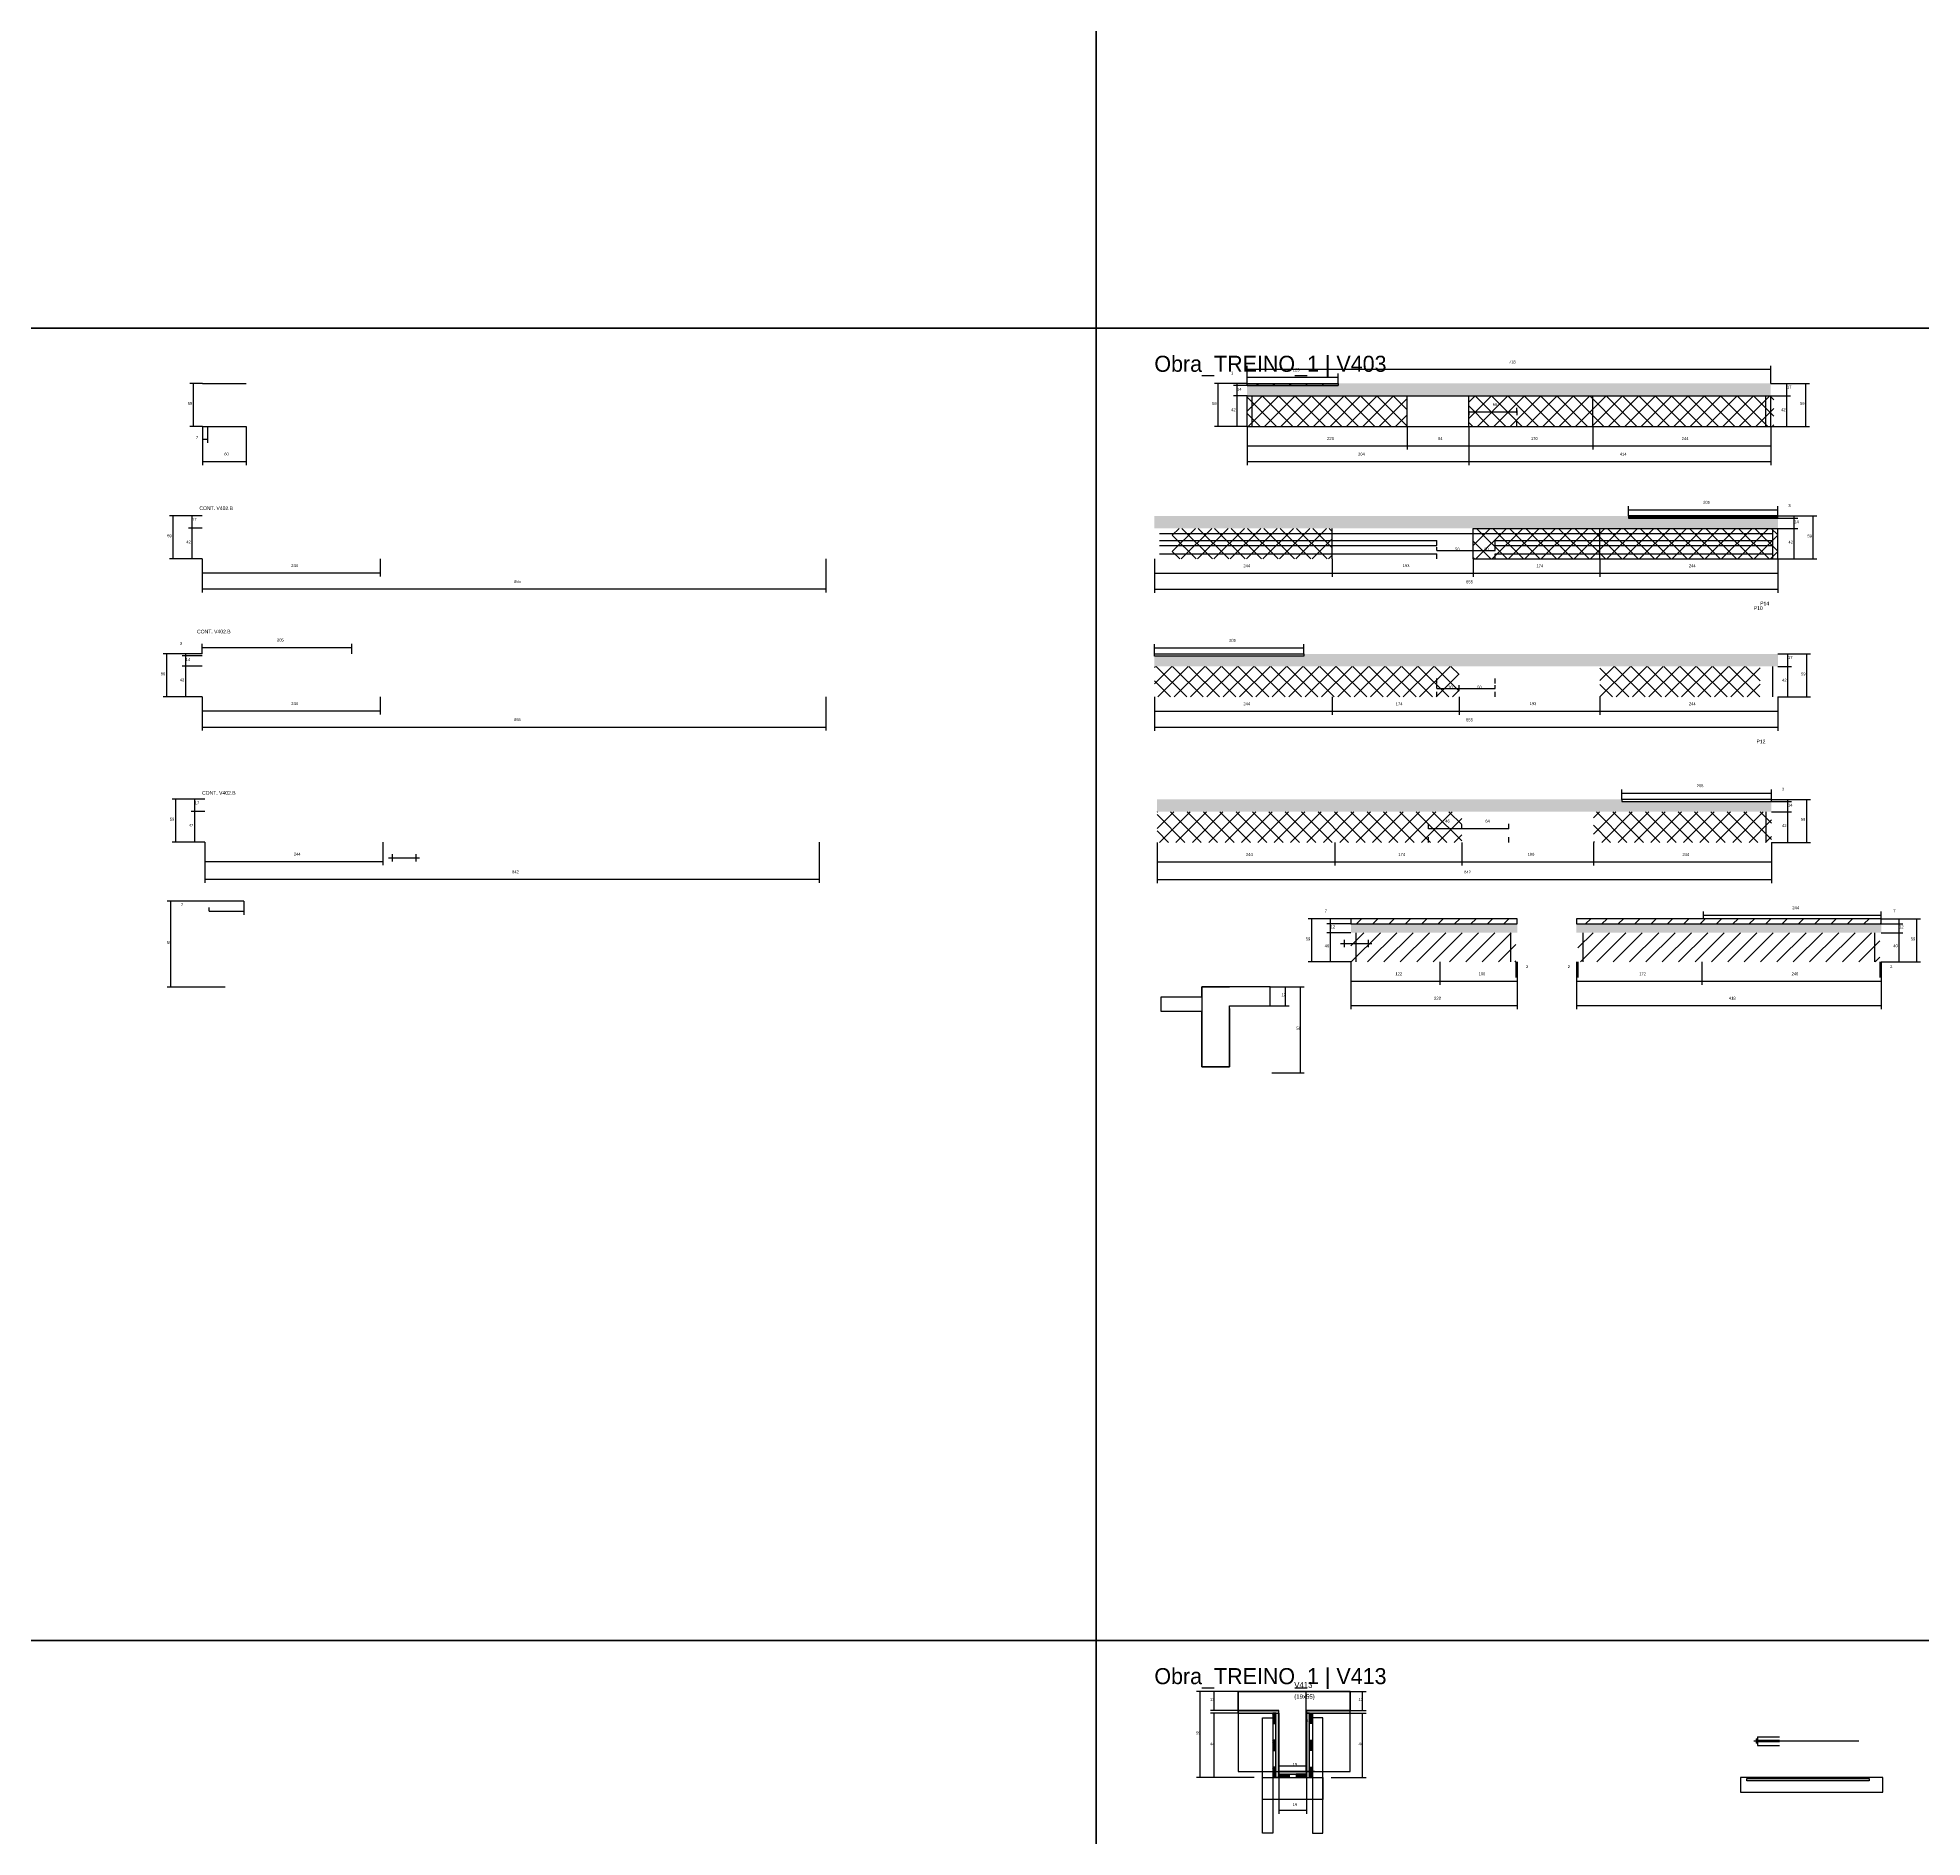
# Model space of a CAD drawing. Header units: metres. Extents: x -41 to 34840, y -36000 to 1848.
# Drawn here: x 4349 to 6933, y -5670 to -3202 of the extents above; entities that cross this region are included whole.
import ezdxf

# ---------------------------------------------------------------- set-up
doc = ezdxf.new("R2010")
doc.units = ezdxf.units.M
for name, color, linetype in [('barrote', 126, 'Continuous'), ('CELL_BORDER', 8, 'Continuous'), ('CONCRETO', 251, 'Continuous'), ('COTA', 4, 'Continuous'), ('Cota Seção (2x)', 4, 'Continuous'), ('Hachura', 253, 'Continuous'), ('LABEL_ID', 3, 'Continuous'), ('Madeira', 126, 'Continuous'), ('NOMENCLATURA', 7, 'Continuous'), ('Painéis', 200, 'Continuous'), ('REAPROVEITAMENTO', 251, 'Continuous'), ('SARR_2.2x7', 40, 'Continuous'), ('SARR_3.5x7', 81, 'Continuous'), ('SARR_EDITAR', 141, 'Continuous'), ('SCO-___-LAJ', 4, 'Continuous'), ('TENSOR', 2, 'Continuous'), ('Texto Seção', 7, 'Continuous')]:
    doc.layers.add(name, color=color, linetype=linetype)

msp = doc.modelspace()

# ---------------------------------------------------------------- hatches: boundary and pattern name
at = {"layer": 'COTA'}
h = msp.add_hatch(dxfattribs=at)
h.set_pattern_fill('AR-CONC', scale=0.03)
h.paths.add_polyline_path([(6311.2, -3693), (6311.2, -3676), (6311.2, -3676), (6132.2, -3676), (6132.2, -3676), (6132.2, -3679), (6132.2, -3679), (6007.2, -3679), (6007.2, -3679), (6007.2, -3693), (6007.2, -3693), (6311.2, -3693)])
h = msp.add_hatch(dxfattribs=at)
h.set_pattern_fill('AR-CONC', scale=0.03)
h.paths.add_polyline_path([(6311.2, -3676), (6311.2, -3693), (6311.2, -3693), (6725.2, -3693), (6725.2, -3693), (6725.2, -3676), (6725.2, -3676), (6311.2, -3676)])
h = msp.add_hatch(dxfattribs=at)
h.set_pattern_fill('AR-CONC', scale=0.03)
h.paths.add_polyline_path([(6317, -3857.7), (5880, -3857.7), (5880, -3857.7), (5880, -3874.7), (5880, -3874.7), (6317, -3874.7), (6317, -3874.7), (6317, -3857.7)])
h = msp.add_hatch(dxfattribs=at)
h.set_pattern_fill('AR-CONC', scale=0.03)
h.paths.add_polyline_path([(6530, -3860.7), (6735, -3860.7), (6735, -3860.7), (6735, -3874.7), (6735, -3874.7), (6317, -3874.7), (6317, -3874.7), (6317, -3857.7), (6317, -3857.7), (6530, -3857.7), (6530, -3857.7), (6530, -3860.7)])
h = msp.add_hatch(dxfattribs=at)
h.set_pattern_fill('AR-CONC', scale=0.03)
h.paths.add_polyline_path([(6085, -4050), (5880, -4050), (5880, -4050), (5880, -4064), (5880, -4064), (6298, -4064), (6298, -4064), (6298, -4047), (6298, -4047), (6085, -4047), (6085, -4047), (6085, -4050)])
h = msp.add_hatch(dxfattribs=at)
h.set_pattern_fill('AR-CONC', scale=0.03)
h.paths.add_polyline_path([(6298, -4047), (6735, -4047), (6735, -4047), (6735, -4064), (6735, -4064), (6298, -4064), (6298, -4064), (6298, -4047)])
h = msp.add_hatch(dxfattribs=at)
h.set_pattern_fill('AR-CONC', scale=0.03)
h.paths.add_polyline_path([(5883.6, -4246.4), (5883.6, -4263.4), (5883.6, -4263.4), (6726.1, -4263.4), (6726.1, -4263.4), (6726.1, -4249.4), (6726.1, -4249.4), (6521.1, -4249.4), (6521.1, -4249.4), (6521.1, -4246.4), (6521.1, -4246.4), (5883.6, -4246.4)])
h = msp.add_hatch(dxfattribs=at)
h.set_pattern_fill('AR-CONC', scale=0.03)
h.paths.add_polyline_path([(6377.6, -4417.3), (6149.6, -4417.3), (6149.6, -4417.3), (6149.6, -4429.3), (6149.6, -4429.3), (6377.6, -4429.3), (6377.6, -4429.3), (6377.6, -4417.3)])
h = msp.add_hatch(dxfattribs=at)
h.set_pattern_fill('AR-CONC', scale=0.03)
h.paths.add_polyline_path([(6458.8, -4417.3), (6876.8, -4417.3), (6876.8, -4417.3), (6876.8, -4429.3), (6876.8, -4429.3), (6458.8, -4429.3), (6458.8, -4429.3), (6458.8, -4417.3)])
at = {"layer": 'Hachura'}
h = msp.add_hatch(color=8, dxfattribs=at)
h.dxf.hatch_style = 1
h.paths.add_polyline_path([(6050.6, -5500), (6050.6, -5496), (6050.6, -5496), (5995, -5496), (5995, -5496), (5995, -5500), (5995, -5500), (6050.6, -5500)])
h = msp.add_hatch(dxfattribs=at)
h.set_pattern_fill('ANSI31', scale=0.5)
h.paths.add_polyline_path([(6042.2, -5514), (6046.6, -5514), (6046.6, -5514), (6046.6, -5500), (6046.6, -5500), (6042.2, -5500), (6042.2, -5500), (6042.2, -5514)])
h = msp.add_hatch(color=8, dxfattribs=at)
h.dxf.hatch_style = 1
h.paths.add_polyline_path([(6046.6, -5500), (6050.6, -5500), (6050.6, -5500), (6050.6, -5588), (6050.6, -5588), (6046.6, -5588), (6046.6, -5588), (6046.6, -5500)])
h = msp.add_hatch(color=8, dxfattribs=at)
h.dxf.hatch_style = 1
h.paths.add_polyline_path([(6148.6, -5500), (6148.6, -5496), (6148.6, -5496), (6088.6, -5496), (6088.6, -5496), (6088.6, -5500), (6088.6, -5500), (6148.6, -5500)])
h = msp.add_hatch(color=8, dxfattribs=at)
h.dxf.hatch_style = 1
h.paths.add_polyline_path([(6092.6, -5498), (6088.6, -5498), (6088.6, -5498), (6088.6, -5588), (6088.6, -5588), (6092.6, -5588), (6092.6, -5588), (6092.6, -5498)])
h = msp.add_hatch(dxfattribs=at)
h.set_pattern_fill('ANSI31', scale=0.5)
h.paths.add_polyline_path([(6097, -5514), (6092.6, -5514), (6092.6, -5514), (6092.6, -5500), (6092.6, -5500), (6097, -5500), (6097, -5500), (6097, -5514)])
h = msp.add_hatch(dxfattribs=at)
h.set_pattern_fill('ANSI31', scale=0.5)
h.paths.add_polyline_path([(6042.2, -5551), (6046.6, -5551), (6046.6, -5551), (6046.6, -5537), (6046.6, -5537), (6042.2, -5537), (6042.2, -5537), (6042.2, -5551)])
h = msp.add_hatch(dxfattribs=at)
h.set_pattern_fill('ANSI31', scale=0.5)
h.paths.add_polyline_path([(6097, -5551), (6092.6, -5551), (6092.6, -5551), (6092.6, -5537), (6092.6, -5537), (6097, -5537), (6097, -5537), (6097, -5551)])
h = msp.add_hatch(dxfattribs=at)
h.set_pattern_fill('ANSI31', scale=0.5)
h.paths.add_polyline_path([(6042.2, -5588), (6046.6, -5588), (6046.6, -5588), (6046.6, -5574), (6046.6, -5574), (6042.2, -5574), (6042.2, -5574), (6042.2, -5588)])
h = msp.add_hatch(color=8, dxfattribs=at)
h.dxf.hatch_style = 1
h.paths.add_polyline_path([(6088.6, -5583.6), (6088.6, -5580), (6088.6, -5580), (6050.6, -5580), (6050.6, -5580), (6050.6, -5583.6), (6050.6, -5583.6), (6088.6, -5583.6)])
h = msp.add_hatch(dxfattribs=at)
h.set_pattern_fill('ANSI31', scale=0.5)
h.paths.add_polyline_path([(6097, -5588), (6092.6, -5588), (6092.6, -5588), (6092.6, -5574), (6092.6, -5574), (6097, -5574), (6097, -5574), (6097, -5588)])
h = msp.add_hatch(dxfattribs=at)
h.set_pattern_fill('ANSI31', scale=0.5)
h.paths.add_polyline_path([(6050.6, -5588), (6050.6, -5583.6), (6050.6, -5583.6), (6064.6, -5583.6), (6064.6, -5583.6), (6064.6, -5588), (6064.6, -5588), (6050.6, -5588)])
h = msp.add_hatch(dxfattribs=at)
h.set_pattern_fill('ANSI31', scale=0.5)
h.paths.add_polyline_path([(6088.6, -5588), (6088.6, -5583.6), (6088.6, -5583.6), (6074.6, -5583.6), (6074.6, -5583.6), (6074.6, -5588), (6074.6, -5588), (6088.6, -5588)])
at = {"layer": 'REAPROVEITAMENTO'}
h = msp.add_hatch(dxfattribs=at)
h.set_pattern_fill('ANSI31', scale=5)
h.paths.add_polyline_path([(6132.2, -3679), (6132.2, -3676), (6132.2, -3676), (6007.2, -3676), (6007.2, -3676), (6007.2, -3679), (6007.2, -3679), (6132.2, -3679)])
h = msp.add_hatch(dxfattribs=at)
h.set_pattern_fill('ANSI37', scale=5)
h.paths.add_polyline_path([(6007.2, -3693), (6007.2, -3735), (6007.2, -3735), (6226.7, -3735), (6226.7, -3735), (6226.7, -3693), (6226.7, -3693), (6007.2, -3693)])
h = msp.add_hatch(dxfattribs=at)
h.set_pattern_fill('ANSI37', scale=5)
h.paths.add_polyline_path([(6311.2, -3693), (6311.2, -3735), (6311.2, -3735), (6729.2, -3735), (6729.2, -3735), (6729.2, -3693), (6729.2, -3693), (6311.2, -3693)])
h = msp.add_hatch(dxfattribs=at)
h.set_pattern_fill('ANSI37', scale=5)
h.paths.add_polyline_path([(5904.5, -3874.7), (5904.5, -3916.7), (5904.5, -3916.7), (6124, -3916.7), (6124, -3916.7), (6124, -3874.7), (6124, -3874.7), (5904.5, -3874.7)])
h = msp.add_hatch(dxfattribs=at)
h.set_pattern_fill('ANSI37', scale=5)
h.paths.add_polyline_path([(6317, -3874.7), (6317, -3916.7), (6317, -3916.7), (6735, -3916.7), (6735, -3916.7), (6735, -3874.7), (6735, -3874.7), (6317, -3874.7)])
h = msp.add_hatch(dxfattribs=at)
h.set_pattern_fill('ANSI37', scale=5)
h.paths.add_polyline_path([(6298, -4064), (6298, -4106), (6298, -4106), (5880, -4106), (5880, -4106), (5880, -4064), (5880, -4064), (6298, -4064)])
h = msp.add_hatch(dxfattribs=at)
h.set_pattern_fill('ANSI37', scale=5)
h.paths.add_polyline_path([(6710.5, -4064), (6710.5, -4106), (6710.5, -4106), (6491, -4106), (6491, -4106), (6491, -4064), (6491, -4064), (6710.5, -4064)])
h = msp.add_hatch(dxfattribs=at)
h.set_pattern_fill('ANSI37', scale=5)
h.paths.add_polyline_path([(6301.6, -4263.4), (6301.6, -4305.4), (6301.6, -4305.4), (5883.6, -4305.4), (5883.6, -4305.4), (5883.6, -4263.4), (5883.6, -4263.4), (6301.6, -4263.4)])
h = msp.add_hatch(dxfattribs=at)
h.set_pattern_fill('ANSI37', scale=5)
h.paths.add_polyline_path([(6482.1, -4263.4), (6482.1, -4305.4), (6482.1, -4305.4), (6726.1, -4305.4), (6726.1, -4305.4), (6726.1, -4263.4), (6726.1, -4263.4), (6482.1, -4263.4)])
h = msp.add_hatch(dxfattribs=at)
h.set_pattern_fill('ANSI31', scale=5)
h.paths.add_polyline_path([(6377.6, -4410.3), (6149.6, -4410.3), (6149.6, -4410.3), (6149.6, -4417.3), (6149.6, -4417.3), (6377.6, -4417.3), (6377.6, -4417.3), (6377.6, -4410.3)])
h = msp.add_hatch(dxfattribs=at)
h.set_pattern_fill('ANSI31', scale=5)
h.paths.add_polyline_path([(6876.8, -4410.3), (6458.8, -4410.3), (6458.8, -4410.3), (6458.8, -4417.3), (6458.8, -4417.3), (6876.8, -4417.3), (6876.8, -4417.3), (6876.8, -4410.3)])
h = msp.add_hatch(dxfattribs=at)
h.set_pattern_fill('ANSI31', scale=5)
h.paths.add_polyline_path([(6375.6, -4469.3), (6375.6, -4429.3), (6375.6, -4429.3), (6149.6, -4429.3), (6149.6, -4429.3), (6149.6, -4469.3), (6149.6, -4469.3), (6375.6, -4469.3)])
h = msp.add_hatch(dxfattribs=at)
h.set_pattern_fill('ANSI31', scale=5)
h.paths.add_polyline_path([(6874.8, -4469.3), (6874.8, -4429.3), (6874.8, -4429.3), (6460.8, -4429.3), (6460.8, -4429.3), (6460.8, -4469.3), (6460.8, -4469.3), (6874.8, -4469.3)])

# ---------------------------------------------------------------- linework, layer by layer
for p, q in [((6705.1, -5535.1), (6705.1, -5541.1)), ((6705.1, -5535.1), (6707.1, -5535.1)), ((6707.1, -5541.1), (6705.1, -5541.1)), ((6707.1, -5532.1), (6707.1, -5544.1)), ((6707.1, -5532.1), (6737.1, -5532.1)), ((6737.1, -5537.1), (6707.1, -5537.1)), ((6737.1, -5539.1), (6707.1, -5539.1)), ((6707.1, -5544.1), (6737.1, -5544.1))]:
    msp.add_line(p, q)
at = {"layer": 'barrote'}
msp.add_lwpolyline([(6683.6, -5608), (6878.8, -5608), (6878.8, -5588), (6683.6, -5588)], close=True, dxfattribs=at)
at = {"layer": 'CELL_BORDER'}
for points in [[(2900, -3600), (5800, -3600), (5800, -1800), (2900, -1800)], [(5800, -3600), (8700, -3600), (8700, -1800), (5800, -1800)], [(2900, -5400), (5800, -5400), (5800, -3600), (2900, -3600)], [(5800, -5400), (8700, -5400), (8700, -3600), (5800, -3600)], [(2900, -7200), (5800, -7200), (5800, -5400), (2900, -5400)], [(5800, -7200), (8700, -7200), (8700, -5400), (5800, -5400)]]:
    msp.add_lwpolyline(points, close=True, dxfattribs=at)
at = {"layer": 'CONCRETO'}
msp.add_lwpolyline([(5983, -4533.4), (5983, -4613.4), (5945, -4613.4), (5945, -4537.4), (5889.4, -4537.4), (5889.4, -4517.4), (5945, -4517.4), (5945, -4503.4), (5983, -4503.4)], dxfattribs=at)
for points in [[(6038.6, -4529.4), (6038.6, -4503.4), (5983, -4503.4), (5983, -4503.4), (5945, -4503.4), (5945, -4613.4), (5983, -4613.4), (5983, -4529.4)], [(5995, -5496), (5995, -5470), (6148.6, -5470), (6148.6, -5496), (6088.6, -5496), (6088.6, -5580), (6050.6, -5580), (6050.6, -5496)], [(5995, -5580), (6148.6, -5580), (6148.6, -5470), (5995, -5470)]]:
    msp.add_lwpolyline(points, close=True, dxfattribs=at)
at = {"layer": 'COTA'}
for p, q in [((6007.2, -3676), (6007.2, -3662.5)), ((6007.2, -3667.5), (6132.2, -3667.5)), ((6132.2, -3676), (6132.2, -3662.5)), ((4574.6, -3675.9), (4557.6, -3675.9)), ((4562.6, -3734.9), (4562.6, -3675.9)), ((6007.2, -3676), (5962.4, -3676)), ((5967.4, -3735), (5967.4, -3676)), ((6007.2, -3676), (5988.4, -3676)), ((6007.2, -3679), (5988.4, -3679)), ((6007.2, -3679), (5988.4, -3679)), ((6007.2, -3693), (5988.4, -3693)), ((6007.2, -3693), (5988.4, -3693)), ((5993.4, -3679), (5993.4, -3676)), ((5993.4, -3693), (5993.4, -3679)), ((5993.4, -3735), (5993.4, -3693)), ((6725.2, -3676), (6752.4, -3676)), ((6725.2, -3676), (6778.4, -3676)), ((6725.2, -3693), (6752.4, -3693)), ((6725.2, -3693), (6752.4, -3693)), ((6747.4, -3693), (6747.4, -3676)), ((6747.4, -3735), (6747.4, -3693)), ((6773.4, -3735), (6773.4, -3676)), ((4574.6, -3734.9), (4557.6, -3734.9)), ((4574.6, -3734.9), (4574.6, -3787.9)), ((4574.6, -3734.9), (4574.6, -3757.2)), ((4581.6, -3734.9), (4581.6, -3757.2)), ((4634.6, -3734.9), (4634.6, -3787.9)), ((6007.2, -3735), (5962.4, -3735)), ((6007.2, -3735), (5988.4, -3735)), ((6007.2, -3735), (6007.2, -3766.6)), ((6007.2, -3735), (6007.2, -3788.2)), ((6226.7, -3735), (6226.7, -3766.6)), ((6226.7, -3735), (6226.7, -3766.6)), ((6311.2, -3735), (6311.2, -3766.6)), ((6311.2, -3735), (6311.2, -3788.2)), ((6311.2, -3735), (6311.2, -3766.6)), ((6311.2, -3735), (6311.2, -3788.2)), ((6481.2, -3735), (6481.2, -3766.6)), ((6481.2, -3735), (6481.2, -3766.6)), ((6725.2, -3735), (6725.2, -3766.6)), ((6725.2, -3735), (6725.2, -3788.2)), ((6725.2, -3735), (6752.4, -3735)), ((6725.2, -3735), (6778.4, -3735)), ((4574.6, -3752.2), (4581.6, -3752.2)), ((6007.2, -3761.6), (6226.7, -3761.6)), ((6226.7, -3761.6), (6311.2, -3761.6)), ((6311.2, -3761.6), (6481.2, -3761.6)), ((6481.2, -3761.6), (6725.2, -3761.6)), ((4574.6, -3782.9), (4634.6, -3782.9)), ((6007.2, -3783.2), (6311.2, -3783.2)), ((6311.2, -3783.2), (6725.2, -3783.2)), ((6530, -3857.7), (6530, -3844.1)), ((6530, -3849.1), (6735, -3849.1)), ((6735, -3857.7), (6735, -3844.1)), ((4574.4, -3857.4), (4529.5, -3857.4)), ((4534.5, -3916.4), (4534.5, -3857.4)), ((4574.4, -3857.4), (4555.5, -3857.4)), ((4574.4, -3874.4), (4555.5, -3874.4)), ((4574.4, -3874.4), (4555.5, -3874.4)), ((4560.5, -3874.4), (4560.5, -3857.4)), ((4560.5, -3916.4), (4560.5, -3874.4)), ((6735, -3857.7), (6762.5, -3857.7)), ((6735, -3857.7), (6788.5, -3857.7)), ((6735, -3860.7), (6762.5, -3860.7)), ((6735, -3860.7), (6762.5, -3860.7)), ((6735, -3874.7), (6762.5, -3874.7)), ((6735, -3874.7), (6762.5, -3874.7)), ((6757.5, -3860.7), (6757.5, -3857.7)), ((6757.5, -3874.7), (6757.5, -3860.7)), ((6757.5, -3916.7), (6757.5, -3874.7)), ((6783.5, -3916.7), (6783.5, -3857.7)), ((4574.4, -3916.4), (4529.5, -3916.4)), ((4574.4, -3916.4), (4555.5, -3916.4)), ((4574.4, -3916.4), (4574.4, -3940.9)), ((4574.4, -3916.4), (4574.4, -3962.9)), ((4818.4, -3916.4), (4818.4, -3940.9)), ((5429.4, -3916.4), (5429.4, -3962.9)), ((5880, -3916.7), (5880, -3941.2)), ((5880, -3916.7), (5880, -3963.2)), ((6124, -3916.7), (6124, -3941.2)), ((6124, -3916.7), (6124, -3941.2)), ((6317, -3916.7), (6317, -3941.2)), ((6317, -3916.7), (6317, -3941.2)), ((6491, -3916.7), (6491, -3941.2)), ((6491, -3916.7), (6491, -3941.2)), ((6735, -3916.7), (6735, -3963.2)), ((6735, -3916.7), (6735, -3941.2)), ((6735, -3916.7), (6762.5, -3916.7)), ((6735, -3916.7), (6788.5, -3916.7)), ((4574.4, -3935.9), (4818.4, -3935.9)), ((5880, -3936.2), (6124, -3936.2)), ((6124, -3936.2), (6317, -3936.2)), ((6317, -3936.2), (6491, -3936.2)), ((6491, -3936.2), (6735, -3936.2)), ((4574.4, -3957.9), (5429.4, -3957.9)), ((5880, -3958.2), (6735, -3958.2)), ((4574.4, -4046.7), (4520.8, -4046.7)), ((4525.8, -4105.7), (4525.8, -4046.7)), ((4574.4, -4046.7), (4546.8, -4046.7)), ((4574.4, -4049.7), (4546.8, -4049.7)), ((4574.4, -4049.7), (4546.8, -4049.7)), ((4551.8, -4049.7), (4551.8, -4046.7)), ((4551.8, -4063.7), (4551.8, -4049.7)), ((4574.4, -4046.7), (4574.4, -4033.1)), ((4574.4, -4038.1), (4779.4, -4038.1)), ((4779.4, -4046.7), (4779.4, -4033.1)), ((5880, -4047), (5880, -4033.4)), ((5880, -4038.4), (6085, -4038.4)), ((6085, -4047), (6085, -4033.4)), ((6735, -4047), (6753.8, -4047)), ((6735, -4047), (6779.8, -4047)), ((6748.8, -4064), (6748.8, -4047)), ((6774.8, -4106), (6774.8, -4047)), ((4574.4, -4063.7), (4546.8, -4063.7)), ((4574.4, -4063.7), (4546.8, -4063.7)), ((4551.8, -4105.7), (4551.8, -4063.7)), ((6735, -4064), (6753.8, -4064)), ((6735, -4064), (6753.8, -4064)), ((6748.8, -4106), (6748.8, -4064)), ((4574.4, -4105.7), (4520.8, -4105.7)), ((4574.4, -4105.7), (4546.8, -4105.7)), ((4574.4, -4105.7), (4574.4, -4152.2)), ((4574.4, -4105.7), (4574.4, -4130.2)), ((4818.4, -4105.7), (4818.4, -4130.2)), ((5429.4, -4105.7), (5429.4, -4152.2)), ((5880, -4106), (5880, -4152.5)), ((5880, -4106), (5880, -4130.5)), ((6124, -4106), (6124, -4130.5)), ((6124, -4106), (6124, -4130.5)), ((6298, -4106), (6298, -4130.5)), ((6298, -4106), (6298, -4130.5)), ((6491, -4106), (6491, -4130.5)), ((6491, -4106), (6491, -4130.5)), ((6735, -4106), (6735, -4130.5)), ((6735, -4106), (6735, -4152.5)), ((6735, -4106), (6753.8, -4106)), ((6735, -4106), (6779.8, -4106)), ((4574.4, -4125.2), (4818.4, -4125.2)), ((5880, -4125.5), (6124, -4125.5)), ((6124, -4125.5), (6298, -4125.5)), ((6298, -4125.5), (6491, -4125.5)), ((6491, -4125.5), (6735, -4125.5)), ((4574.4, -4147.2), (5429.4, -4147.2)), ((5880, -4147.5), (6735, -4147.5)), ((6521.1, -4246.4), (6521.1, -4232.8)), ((6521.1, -4237.8), (6726.1, -4237.8)), ((6726.1, -4246.4), (6726.1, -4232.8)), ((4578, -4246.1), (4533.2, -4246.1)), ((4538.2, -4305.1), (4538.2, -4246.1)), ((4578, -4246.1), (4559.2, -4246.1)), ((4578, -4263.1), (4559.2, -4263.1)), ((4578, -4263.1), (4559.2, -4263.1)), ((4564.2, -4263.1), (4564.2, -4246.1)), ((4564.2, -4305.1), (4564.2, -4263.1)), ((6726.1, -4246.4), (6753.6, -4246.4)), ((6726.1, -4246.4), (6779.7, -4246.4)), ((6726.1, -4249.4), (6753.6, -4249.4)), ((6726.1, -4249.4), (6753.6, -4249.4)), ((6726.1, -4263.4), (6753.6, -4263.4)), ((6726.1, -4263.4), (6753.6, -4263.4)), ((6748.6, -4249.4), (6748.6, -4246.4)), ((6748.6, -4263.4), (6748.6, -4249.4)), ((6748.6, -4305.4), (6748.6, -4263.4)), ((6774.7, -4305.4), (6774.7, -4246.4)), ((6256.1, -4286.4), (6256.1, -4281.4)), ((6256.1, -4286.4), (6301.6, -4286.4)), ((6301.6, -4286.4), (6301.6, -4281.4)), ((6301.6, -4286.4), (6301.6, -4281.4)), ((6301.6, -4286.4), (6366.1, -4286.4)), ((6366.1, -4286.4), (6366.1, -4281.4)), ((4578, -4305.1), (4533.2, -4305.1)), ((4578, -4305.1), (4559.2, -4305.1)), ((4578, -4305.1), (4578, -4336.7)), ((4578, -4305.1), (4578, -4360.9)), ((4822, -4305.1), (4822, -4336.7)), ((5420.5, -4305.1), (5420.5, -4360.9)), ((5883.6, -4305.4), (5883.6, -4337)), ((5883.6, -4305.4), (5883.6, -4361.2)), ((6127.6, -4305.4), (6127.6, -4337)), ((6127.6, -4305.4), (6127.6, -4337)), ((6301.6, -4305.4), (6301.6, -4337)), ((6301.6, -4305.4), (6301.6, -4337)), ((6482.1, -4305.4), (6482.1, -4337)), ((6482.1, -4305.4), (6482.1, -4337)), ((6726.1, -4305.4), (6726.1, -4361.2)), ((6726.1, -4305.4), (6726.1, -4337)), ((6726.1, -4305.4), (6753.6, -4305.4)), ((6726.1, -4305.4), (6779.7, -4305.4)), ((4578, -4331.7), (4822, -4331.7)), ((5883.6, -4332), (6127.6, -4332)), ((6127.6, -4332), (6301.6, -4332)), ((6301.6, -4332), (6482.1, -4332)), ((6482.1, -4332), (6726.1, -4332)), ((4578, -4355.9), (5420.5, -4355.9)), ((5883.6, -4356.2), (6726.1, -4356.2)), ((4631.4, -4385.9), (4526.4, -4385.9)), ((4531.4, -4503.9), (4531.4, -4385.9)), ((4631.4, -4385.9), (4631.4, -4404.9)), ((4583.8, -4399.9), (4583.8, -4394.9)), ((4583.8, -4399.9), (4631.4, -4399.9)), ((6149.6, -4410.3), (6090.8, -4410.3)), ((6095.8, -4469.3), (6095.8, -4410.3)), ((6149.6, -4410.3), (6116.7, -4410.3)), ((6149.6, -4417.3), (6116.7, -4417.3)), ((6149.6, -4417.3), (6116.7, -4417.3)), ((6121.7, -4417.3), (6121.7, -4410.3)), ((6121.7, -4429.3), (6121.7, -4417.3)), ((6632.8, -4410.3), (6632.8, -4400.2)), ((6632.8, -4405.2), (6876.8, -4405.2)), ((6876.8, -4410.3), (6876.8, -4400.2)), ((6876.8, -4410.3), (6906.3, -4410.3)), ((6876.8, -4410.3), (6930.4, -4410.3)), ((6876.8, -4417.3), (6906.3, -4417.3)), ((6876.8, -4417.3), (6906.3, -4417.3)), ((6901.3, -4417.3), (6901.3, -4410.3)), ((6901.3, -4429.3), (6901.3, -4417.3)), ((6925.4, -4469.3), (6925.4, -4410.3)), ((6149.6, -4429.3), (6116.7, -4429.3)), ((6149.6, -4429.3), (6116.7, -4429.3)), ((6121.7, -4469.3), (6121.7, -4429.3)), ((6876.8, -4429.3), (6906.3, -4429.3)), ((6876.8, -4429.3), (6906.3, -4429.3)), ((6901.3, -4469.3), (6901.3, -4429.3)), ((6149.6, -4469.3), (6090.8, -4469.3)), ((6149.6, -4469.3), (6116.7, -4469.3)), ((6149.6, -4469.3), (6149.6, -4500.8)), ((6149.6, -4469.3), (6149.6, -4534.3)), ((6271.6, -4469.3), (6271.6, -4500.8)), ((6271.6, -4469.3), (6271.6, -4500.8)), ((6375.6, -4469.3), (6375.6, -4490.9)), ((6377.6, -4469.3), (6377.6, -4500.8)), ((6377.6, -4469.3), (6377.6, -4534.3)), ((6377.6, -4469.3), (6377.6, -4490.9)), ((6458.8, -4469.3), (6458.8, -4500.8)), ((6458.8, -4469.3), (6458.8, -4534.3)), ((6458.8, -4469.3), (6458.8, -4490.9)), ((6460.8, -4469.3), (6460.8, -4490.9)), ((6630.8, -4469.3), (6630.8, -4500.8)), ((6630.8, -4469.3), (6630.8, -4500.8)), ((6874.8, -4469.3), (6874.8, -4490.9)), ((6876.8, -4469.3), (6876.8, -4500.8)), ((6876.8, -4469.3), (6876.8, -4534.3)), ((6876.8, -4469.3), (6876.8, -4490.9)), ((6876.8, -4469.3), (6906.3, -4469.3)), ((6876.8, -4469.3), (6930.4, -4469.3)), ((6149.6, -4495.8), (6271.6, -4495.8)), ((6271.6, -4495.8), (6377.6, -4495.8)), ((6375.6, -4485.9), (6377.6, -4485.9)), ((6458.8, -4485.9), (6460.8, -4485.9)), ((6458.8, -4495.8), (6630.8, -4495.8)), ((6630.8, -4495.8), (6876.8, -4495.8)), ((6874.8, -4485.9), (6876.8, -4485.9)), ((4605.8, -4503.9), (4526.4, -4503.9)), ((6038.6, -4503.4), (6064.8, -4503.4)), ((6038.6, -4503.4), (6085.3, -4503.4)), ((6059.8, -4529.4), (6059.8, -4503.4)), ((6080.3, -4621.4), (6080.3, -4503.4)), ((6038.6, -4529.4), (6064.8, -4529.4)), ((6149.6, -4529.3), (6377.6, -4529.3)), ((6458.8, -4529.3), (6876.8, -4529.3)), ((6041.2, -4621.4), (6085.3, -4621.4)), ((5995, -5470), (5937.6, -5470)), ((5942.6, -5588), (5942.6, -5470)), ((5995, -5470), (5956.9, -5470)), ((5961.9, -5496), (5961.9, -5470)), ((6148.6, -5470), (6170.4, -5470)), ((6165.4, -5496), (6165.4, -5470)), ((5995, -5496), (5956.9, -5496)), ((5995, -5500), (5956.9, -5500)), ((5961.9, -5588), (5961.9, -5500)), ((6148.6, -5496), (6170.4, -5496)), ((6148.6, -5500), (6170.4, -5500)), ((6165.4, -5588), (6165.4, -5500)), ((6017, -5588), (5937.6, -5588)), ((6017, -5588), (5956.9, -5588)), ((6050.6, -5588), (6050.6, -5637.8)), ((6088.6, -5588), (6088.6, -5637.8)), ((6122.2, -5588), (6170.4, -5588)), ((6050.6, -5632.8), (6088.6, -5632.8))]:
    msp.add_line(p, q, dxfattribs=at)
at = {"layer": 'Cota Seção (2x)'}
for p, q in [((6007.2, -3676), (6007.2, -3651.6)), ((6007.2, -3656.6), (6725.2, -3656.6)), ((6725.2, -3676), (6725.2, -3651.6)), ((6311.2, -3714), (6311.2, -3719.7)), ((6311.2, -3714.7), (6377.2, -3714.7)), ((6377.2, -3713), (6377.2, -3719.7)), ((6267.5, -3905.3), (6267.5, -3900.3)), ((6317, -3906.8), (6317, -3900.3)), ((6317, -3905.3), (6317, -3900.3)), ((6347.5, -3905.3), (6347.5, -3900.3)), ((6267.5, -3905.3), (6317, -3905.3)), ((6317, -3905.3), (6347.5, -3905.3)), ((6267.5, -4094.6), (6267.5, -4089.6)), ((6267.5, -4094.6), (6298, -4094.6)), ((6298, -4096.1), (6298, -4089.6)), ((6298, -4094.6), (6298, -4089.6)), ((6298, -4094.6), (6347.5, -4094.6)), ((6347.5, -4094.6), (6347.5, -4089.6)), ((6099.6, -5470), (6083.1, -5470)), ((6088.1, -5580), (6088.1, -5470)), ((6050.6, -5588), (6050.6, -5567)), ((6050.6, -5572), (6088.6, -5572)), ((6099.6, -5580), (6083.1, -5580)), ((6088.6, -5588), (6088.6, -5567))]:
    msp.add_line(p, q, dxfattribs=at)
at = {"layer": 'Madeira'}
for points in [[(6042.2, -5514), (6046.6, -5514), (6046.6, -5500), (6042.2, -5500)], [(6097, -5514), (6092.6, -5514), (6092.6, -5500), (6097, -5500)], [(6042.2, -5551), (6046.6, -5551), (6046.6, -5537), (6042.2, -5537)], [(6097, -5551), (6092.6, -5551), (6092.6, -5537), (6097, -5537)], [(6042.2, -5588), (6046.6, -5588), (6046.6, -5574), (6042.2, -5574)], [(6097, -5588), (6092.6, -5588), (6092.6, -5574), (6097, -5574)], [(6050.6, -5588), (6050.6, -5583.6), (6064.6, -5583.6), (6064.6, -5588)], [(6088.6, -5588), (6088.6, -5583.6), (6074.6, -5583.6), (6074.6, -5588)]]:
    msp.add_lwpolyline(points, close=True, dxfattribs=at)
at = {"layer": 'NOMENCLATURA'}
for p, q in [((4829.7, -4326.8), (4872.4, -4326.8)), ((4834.7, -4321.8), (4834.7, -4331.8)), ((4867.4, -4321.8), (4867.4, -4331.8)), ((6135.3, -4444.3), (6178, -4444.3)), ((6140.3, -4439.3), (6140.3, -4449.3)), ((6173, -4439.3), (6173, -4449.3))]:
    msp.add_line(p, q, dxfattribs=at)
at = {"layer": 'Painéis'}
for p, q in [((4574.6, -3675.9), (4634.6, -3675.9)), ((6007.2, -3676), (6132.2, -3676)), ((6007.2, -3679), (6132.2, -3679)), ((6007.2, -3693), (6311.2, -3693)), ((6007.2, -3735), (6007.2, -3693)), ((6226.7, -3735), (6226.7, -3693)), ((6311.2, -3693), (6725.2, -3693)), ((6311.2, -3735), (6311.2, -3693)), ((6481.2, -3735), (6481.2, -3693)), ((6725.2, -3735), (6725.2, -3693)), ((4574.6, -3734.9), (4634.6, -3734.9)), ((6007.2, -3735), (6311.2, -3735)), ((6311.2, -3735), (6725.2, -3735)), ((6124, -3916.7), (6124, -3874.7)), ((6317, -3874.7), (6735, -3874.7)), ((6317, -3916.7), (6317, -3874.7)), ((6491, -3916.7), (6491, -3874.7)), ((6530, -3857.7), (6735, -3857.7)), ((6530, -3860.7), (6735, -3860.7)), ((6735, -3916.7), (6735, -3874.7)), ((6317, -3916.7), (6735, -3916.7)), ((5995, -5496), (6050.6, -5496)), ((5995, -5500), (5995, -5496)), ((6050.6, -5500), (6050.6, -5496)), ((6050.6, -5588), (6050.6, -5500)), ((6088.6, -5496), (6148.6, -5496)), ((6088.6, -5500), (6088.6, -5496)), ((6088.6, -5588), (6088.6, -5500)), ((6148.6, -5500), (6148.6, -5496)), ((6050.6, -5580), (6088.6, -5580)), ((6050.6, -5583.6), (6050.6, -5580)), ((6088.6, -5583.6), (6088.6, -5580))]:
    msp.add_line(p, q, dxfattribs=at)
for points in [[(6007.2, -3676), (6132.2, -3676), (6132.2, -3679), (6007.2, -3679)], [(6735, -3857.7), (6530, -3857.7), (6530, -3860.7), (6735, -3860.7)], [(5880, -4047), (6085, -4047), (6085, -4050), (5880, -4050)], [(6726.1, -4246.4), (6521.1, -4246.4), (6521.1, -4249.4), (6726.1, -4249.4)], [(6149.6, -4417.3), (6377.6, -4417.3), (6377.6, -4410.3), (6149.6, -4410.3)], [(6458.8, -4417.3), (6876.8, -4417.3), (6876.8, -4410.3), (6458.8, -4410.3)], [(6050.6, -5500), (6050.6, -5496), (5995, -5496), (5995, -5500)], [(6046.6, -5500), (6050.6, -5500), (6050.6, -5588), (6046.6, -5588)], [(6148.6, -5500), (6148.6, -5496), (6088.6, -5496), (6088.6, -5500)], [(6092.6, -5500), (6088.6, -5500), (6088.6, -5588), (6092.6, -5588)], [(6088.6, -5583.6), (6088.6, -5580), (6050.6, -5580), (6050.6, -5583.6)]]:
    msp.add_lwpolyline(points, close=True, dxfattribs=at)
at = {"layer": 'SARR_2.2x7'}
for p, q in [((6014.2, -3735), (6014.2, -3693)), ((6718.3, -3735), (6718.3, -3693)), ((6377.2, -3716.5), (6377.2, -3709.5)), ((6377.2, -3735), (6377.2, -3728)), ((6728, -3916.7), (6728, -3874.7)), ((5886.9, -3881.7), (6124, -3881.7)), ((5886.9, -3891.2), (6124, -3891.2)), ((5886.9, -3898.2), (6124, -3898.2)), ((6124, -3881.7), (6317, -3881.7)), ((6124, -3891.2), (6267.5, -3891.2)), ((6124, -3898.2), (6267.5, -3898.2)), ((6267.5, -3898.2), (6267.5, -3891.2)), ((6317, -3881.7), (6491, -3881.7)), ((6347.5, -3891.2), (6491, -3891.2)), ((6347.5, -3898.2), (6347.5, -3891.2)), ((6347.5, -3898.2), (6491, -3898.2)), ((6491, -3881.7), (6728, -3881.7)), ((6491, -3891.2), (6728, -3891.2)), ((6491, -3898.2), (6728, -3898.2)), ((5886.9, -3909.7), (6124, -3909.7)), ((6124, -3909.7), (6267.5, -3909.7)), ((6267.5, -3916.7), (6267.5, -3909.7)), ((6347.5, -3909.7), (6491, -3909.7)), ((6347.5, -3916.7), (6347.5, -3909.7)), ((6491, -3909.7), (6728, -3909.7)), ((6267.5, -4087.5), (6267.5, -4080.5)), ((6347.5, -4087.5), (6347.5, -4080.5)), ((6728, -4106), (6728, -4064)), ((6267.5, -4106), (6267.5, -4099)), ((6347.5, -4106), (6347.5, -4099)), ((6719.1, -4305.4), (6719.1, -4263.4)), ((6256.1, -4286.9), (6256.1, -4279.9)), ((6366.1, -4286.9), (6366.1, -4279.9)), ((6256.1, -4305.4), (6256.1, -4298.4)), ((6366.1, -4305.4), (6366.1, -4298.4)), ((6156.6, -4469.3), (6156.6, -4429.3)), ((6368.6, -4469.3), (6368.6, -4429.3)), ((6467.8, -4469.3), (6467.8, -4429.3)), ((6867.8, -4469.3), (6867.8, -4429.3))]:
    msp.add_line(p, q, dxfattribs=at)
at = {"layer": 'SARR_3.5x7'}
for points in [[(6028.2, -5506), (6042.2, -5506), (6042.2, -5664.5), (6028.2, -5664.5)], [(6111, -5506), (6097, -5506), (6097, -5664.5), (6111, -5664.5)], [(6028.2, -5588), (6111, -5588), (6111, -5618.1), (6028.2, -5618.1)]]:
    msp.add_lwpolyline(points, close=True, dxfattribs=at)
at = {"layer": 'SARR_EDITAR'}
msp.add_line((6530, -3859.2), (6735, -3859.2), dxfattribs=at)
at = {"layer": 'SCO-___-LAJ'}
msp.add_lwpolyline([(6692.6, -5589.4), (6860, -5589.4), (6860, -5592.6), (6692.6, -5592.6)], close=True, dxfattribs=at)
at = {"layer": 'TENSOR'}
msp.add_line((6846.1, -5538.1), (6701.8, -5538.1), dxfattribs=at)

# ---------------------------------------------------------------- texts
at = {"layer": 'COTA'}
for s, p in [('3', (5985.2, -3663.9)), ('125', (6069.7, -3659.4)), ('14', (5993.4, -3686)), ('17', (6747.4, -3683)), ('59', (4554.4, -3705.4)), ('59', (5959.3, -3705.5)), ('42', (5985.3, -3714)), ('42', (6739.4, -3714)), ('59', (6765.3, -3705.5)), ('7', (4565.7, -3752.2)), ('60', (4604.6, -3774.8)), ('220', (6117, -3753.4)), ('304', (6159.2, -3775)), ('84', (6269, -3753.5)), ('170', (6396.2, -3753.5)), ('414', (6518.2, -3775.1)), ('244', (6603.2, -3753.5)), ('205', (6632.5, -3841)), ('3', (6749.3, -3845.5)), ('17', (4560.5, -3864.4)), ('14', (6757.5, -3867.7)), ('59', (4526.4, -3886.9)), ('42', (4552.5, -3895.4)), ('42', (6749.4, -3895.7)), ('59', (6775.4, -3887.2)), ('244', (4696.4, -3927.8)), ('244', (6002, -3928.1)), ('193', (6220.5, -3927.9)), ('174', (6404, -3928.1)), ('244', (6613, -3928.1)), ('855', (5001.9, -3949.8)), ('855', (6307.5, -3950.1)), ('3', (4543.6, -4034.5)), ('205', (4676.9, -4030)), ('205', (5982.5, -4030.3)), ('14', (4551.8, -4056.7)), ('17', (6748.8, -4054)), ('59', (4517.7, -4076.2)), ('42', (4543.7, -4084.7)), ('42', (6740.7, -4085)), ('59', (6766.7, -4076.5)), ('244', (4696.4, -4117.1)), ('244', (6002, -4117.4)), ('174', (6211, -4117.4)), ('193', (6394.5, -4117.2)), ('244', (6613, -4117.4)), ('855', (5001.9, -4139.1)), ('855', (6307.5, -4139.4)), ('205', (6623.6, -4229.7)), ('3', (6740.4, -4234.2)), ('17', (4564.2, -4253.1)), ('14', (6748.6, -4256.4)), ('59', (4530, -4275.6)), ('42', (4556.1, -4284.1)), ('46', (6278.8, -4278.3)), ('64', (6333.8, -4278.3)), ('42', (6740.6, -4284.4)), ('59', (6766.5, -4275.9)), ('244', (4700, -4323.6)), ('244', (6005.6, -4323.9)), ('174', (6214.6, -4323.9)), ('180', (6391.8, -4323.8)), ('244', (6604.1, -4323.9)), ('842', (4999.2, -4347.8)), ('842', (6304.8, -4348.1)), ('7', (4545.2, -4392.9)), ('244', (6754.8, -4397.1)), ('7', (6113.6, -4401.4)), ('7', (6893.2, -4401.4)), ('59', (4525.9, -4444.9)), ('59', (6087.6, -4439.8)), ('12', (6121.7, -4423.3)), ('12', (6901.3, -4423.3)), ('59', (6917.2, -4439.8)), ('40', (6113.6, -4449.3)), ('40', (6893.2, -4449.3)), ('122', (6210.6, -4487.7)), ('106', (6324.6, -4487.7)), ('2', (6389.7, -4477.9)), ('2', (6446.8, -4477.9)), ('172', (6544.8, -4487.7)), ('246', (6753.8, -4487.7)), ('2', (6888.9, -4477.9)), ('13', (6054.3, -4516.4)), ('228', (6263.6, -4521.2)), ('418', (6667.8, -4521.2)), ('59', (6074.8, -4562.4)), ('13', (5956.4, -5483)), ('13', (6159.9, -5483)), ('59', (5937.1, -5529)), ('44', (5956.4, -5544)), ('44', (6159.9, -5544)), ('19', (6069.6, -5627.3))]:
    msp.add_text(s, height=4, dxfattribs=at).set_placement(p)
at = {"layer": 'Cota Seção (2x)'}
for s, p in [('718', (6366.2, -3648.5)), ('66', (6344.2, -3706.6)), ('50', (6292.2, -3905.3)), ('30', (6332.2, -3905.3)), ('30', (6282.7, -4094.6)), ('50', (6322.7, -4094.6)), ('55', (6088.1, -5512)), ('19', (6069.6, -5572))]:
    msp.add_text(s, height=4, dxfattribs=at).set_placement(p)
at = {"layer": 'LABEL_ID'}
for s, p in [('Obra_TREINO_1 | V403', (5880, -3660)), ('Obra_TREINO_1 | V413', (5880, -5460))]:
    msp.add_text(s, height=22, dxfattribs=at).set_placement(p)
at = {"layer": 'NOMENCLATURA'}
for s, p in [('P14', (6710.7, -3980.2)), ('P10', (6701.9, -3986.6)), ('P12', (6705.6, -4169.5))]:
    msp.add_text(s, height=5, dxfattribs=at).set_placement(p)
at = {"layer": 'Texto Seção'}
for s, height, p in [('CONT. V402.B', 5, (4570.5, -3849.6)), ('CONT. V402.B', 5, (4567.3, -4018.8)), ('CONT. V402.B', 5, (4574.1, -4240)), ('V413', 8, (6071.8, -5465)), ('(19x55)', 6, (6071.8, -5480))]:
    msp.add_text(s, height=height, dxfattribs=at).set_placement(p)

doc.saveas('drawing.dxf')
